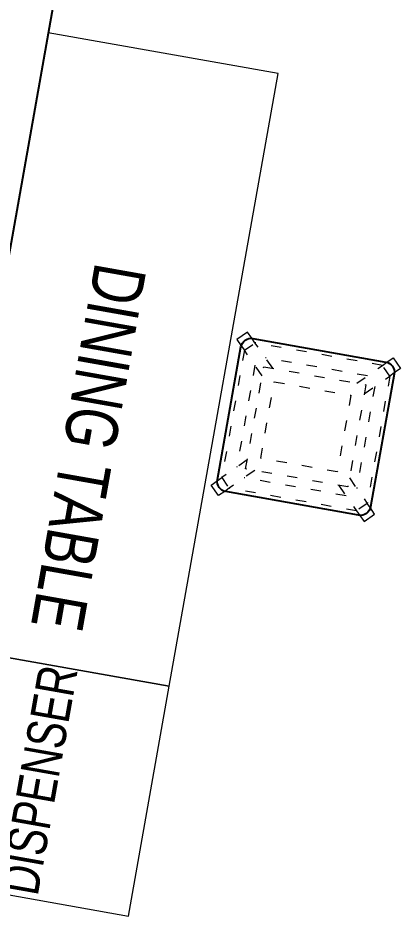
# Model space of a CAD drawing. Header units: feet. Extents: x 9520660 to 9546195, y -5934217 to -5925868.
# Drawn here: x 9541671 to 9542411, y -5930922 to -5929191 of the extents above; entities that cross this region are included whole.
import ezdxf

# ---------------------------------------------------------------- set-up
doc = ezdxf.new("R2010")
doc.units = ezdxf.units.FT
doc.header["$LTSCALE"] = 33
doc.header["$MEASUREMENT"] = 0
doc.linetypes.add('ACAD_ISO03W100', pattern=[30, 12, -18])
for name, color, linetype, lineweight in [('LENS-TEXT', 31, 'Continuous', 5), ('LENS_PARTITION', 21, 'Continuous', 25), ('LK-FF&E WALL', 1, 'Continuous', 9), ('LN-ELEVATION-1', 81, 'Continuous', 25), ('LN-ELEVATION-3', 125, 'Continuous', 18), ('LN-ELEVATION-5', 167, 'Continuous', 5)]:
    doc.layers.add(name, color=color, linetype=linetype, lineweight=lineweight)
doc.styles.add('LK TXT', font='GILC____.TTF', dxfattribs={"height": 100})

# ---------------------------------------------------------------- blocks, each defined once
blk = doc.blocks.new('Stool')
at = {"layer": 'LN-ELEVATION-1', "ltscale": 0.5}
blk.add_lwpolyline([(-130, 300), (130, 300, -0.4142135623730951), (150, 280), (150, 20, -0.4142135623730951), (130, 0), (-130, 0, -0.4142135623730951), (-150, 20), (-150, 280, -0.4142135623730951)], format="xyb", close=True, dxfattribs=at)
at = {"layer": 'LN-ELEVATION-3', "linetype": 'ACAD_ISO03W100', "ltscale": 0.05}
for p, q in [((-82.3223304701969, 250), (-124.6966991401277, 292.374368671095)), ((-124.696699141059, 292.3743686703965), (124.6966991401277, 292.374368671095)), ((82.3223304701969, 250), (124.6966991401277, 292.374368671095)), ((-100, 232.3223304701969), (-142.3743686703965, 274.6966991415247)), ((-142.3743686708621, 274.6966991410591), (-142.3743686708621, 25.30330085894093)), ((-99.69669914059341, 267.3743686703965), (99.69669913966209, 267.374368671095)), ((100, 232.3223304701969), (142.3743686703965, 274.6966991415247)), ((142.3743686708621, 274.6966991410591), (142.3743686708621, 25.30330085894093)), ((-117.3743686703965, 249.6966991408263), (-117.3743686703965, 50.30330085847527)), ((117.3743686703965, 249.6966991408263), (117.3743686703965, 50.30330085847527)), ((-100, 67.67766952980308), (-142.3743686703965, 25.30330085847527)), ((100, 67.67766952980308), (142.3743686703965, 25.30330085847527)), ((-82.3223304701969, 50), (-124.6966991401277, 7.625631328905001)), ((82.3223304701969, 50), (124.6966991401277, 7.625631328905001)), ((-99.69669914059341, 32.62563132960349), (99.69669913966209, 32.625631328905)), ((-124.696699141059, 7.625631329603493), (124.6966991401277, 7.625631328905001))]:
    blk.add_line(p, q, dxfattribs=at)
for points in [[(-132.2008663183078, 299.8785358476453), (-124.696699141059, 292.3743686703965), (-142.3743686708621, 274.6966991410591), (-149.8785358476452, 282.200866318075)], [(132.2008663183078, 299.8785358476453), (124.696699141059, 292.3743686703965), (142.3743686708621, 274.6966991410591), (149.8785358476452, 282.200866318075)], [(-132.2008663183078, 0.1214641523547471), (-124.696699141059, 7.625631329603493), (-142.3743686708621, 25.30330085894093), (-149.8785358476452, 17.79913368192501)], [(132.2008663183078, 0.1214641523547471), (124.696699141059, 7.625631329603493), (142.3743686708621, 25.30330085894093), (149.8785358476452, 17.79913368192501)]]:
    blk.add_lwpolyline(points, dxfattribs=at)
for points in [[(-100, 250), (100, 250), (100, 50), (-100, 50)], [(-75, 225), (75, 225), (75, 75), (-75, 75)]]:
    blk.add_lwpolyline(points, close=True, dxfattribs=at)
at = {"layer": 'LN-ELEVATION-5', "ltscale": 0.5}
for points in [[(-149.8785358476452, 282.200866318075), (-160.0520382001996, 292.3743686706293), (-142.3743686708621, 310.0520381999668), (-132.2008663183078, 299.8785358478781)], [(149.8785358476452, 282.200866318075), (160.0520382001996, 292.3743686706293), (142.3743686708621, 310.0520381999668), (132.2008663183078, 299.8785358478781)], [(-149.8785358476452, 17.79913368192501), (-160.0520382001996, 7.625631329370662), (-142.3743686708621, -10.05203819996677), (-132.2008663183078, 0.1214641521219164)], [(149.8785358476452, 17.79913368192501), (160.0520382001996, 7.625631329370662), (142.3743686708621, -10.05203819996677), (132.2008663183078, 0.1214641521219164)]]:
    blk.add_lwpolyline(points, dxfattribs=at)

msp = doc.modelspace()

# ---------------------------------------------------------------- linework, layer by layer
at = {"layer": 'LENS_PARTITION'}
msp.add_lwpolyline([(9541796.28958406, -5928266.294869538), (9541894.7528802, -5928283.758526471), (9541458.173301384, -5930745.274252068), (9541359.709987514, -5930727.810591625)], close=True, dxfattribs=at)
at = {"layer": 'LK-FF&E WALL'}
for points in [[(9541728.860135052, -5929219.093188733), (9541519.296141956, -5930400.652722908), (9541962.38096727, -5930479.239220318), (9542171.944960373, -5929297.679686146)], [(9541883.794469863, -5930922.324045634), (9541962.380967272, -5930479.239220319), (9541519.296141956, -5930400.652722908), (9541440.709644547, -5930843.737548225)]]:
    msp.add_lwpolyline(points, close=True, dxfattribs=at)

# ---------------------------------------------------------------- block references
at = {"layer": 'LK-FF&E WALL', "rotation": 259.9424852818565}
msp.add_blockref('Stool', (9542077.771965545, -5929952.849336776), dxfattribs=at)

# ---------------------------------------------------------------- texts
at = {"layer": 'LENS-TEXT', "color": 0, "linetype": 'Continuous', "ltscale": 3, "attachment_point": 5, "style": 'LK TXT'}
for s, width, gutter_width, insert, char_height, rotation in [('DINING TABLE', 783.9636358173434, 0.9999999999999992, (9541806.226697894, -5930018.684475571), 100, 259.94248528185653), ('WATER \\PDISPENSER', 264.1621858484572, 0.7499999999999994, (9541649.319054293, -5930649.171804714), 74.99999999999999, 79.94248528188525)]:
    msp.add_mtext_dynamic_manual_height_columns(s, width=width, gutter_width=gutter_width, heights=[0], dxfattribs=dict(at, insert=insert, char_height=char_height, rotation=rotation))

doc.saveas('drawing.dxf')
